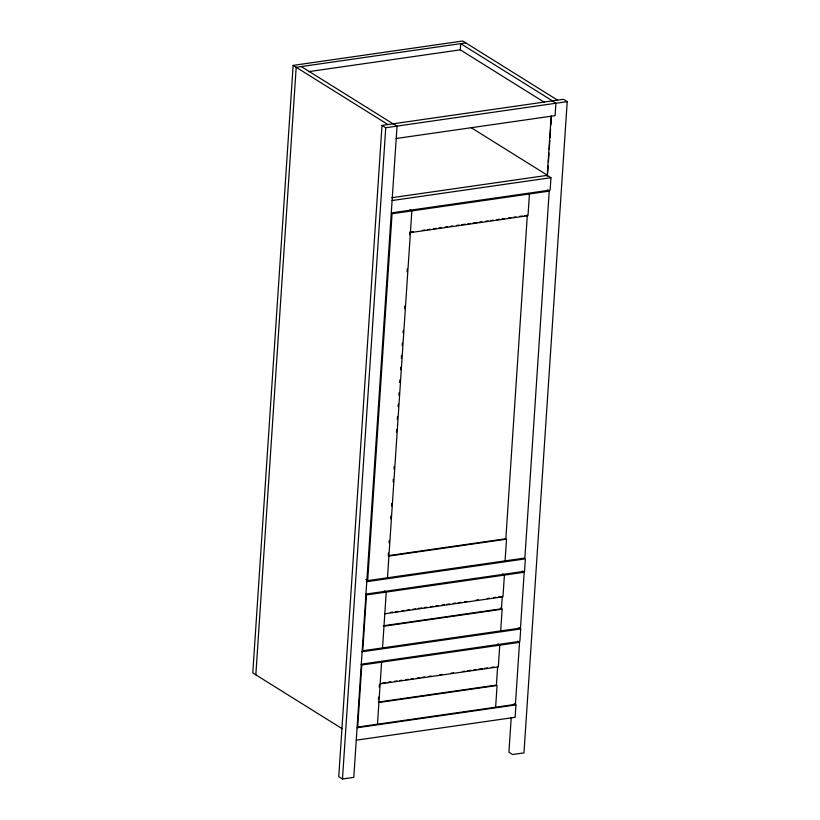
<?xml version="1.0" encoding="UTF-8"?>
<svg xmlns="http://www.w3.org/2000/svg" width="820" height="820" viewBox="0 0 820 820"><rect width="100%" height="100%" fill="white"/><g stroke="black" fill="none" stroke-linecap="round" stroke-linejoin="round"><path stroke-width="1.23" d="M557.549 100.153L462.746 41L293.14 65.395L252.785 672.943L342.196 728.724M255.83 674.85L296.184 67.291L465.791 42.896M511.208 717.726L508.923 752.196L512.643 754.523L523.959 752.893L567.214 101.618L563.483 99.292L382.007 125.398L338.752 776.673L342.473 779L353.779 777.37L397.044 126.095L393.313 123.769M342.473 779L385.738 127.725L382.007 125.398M367.688 580.632L392.062 213.743L549.226 191.132L524.861 558.02L367.688 580.632L365.833 579.463M378.399 699.593L378.563 697.113M379.229 687.191L379.393 684.71M388.413 553.1L388.239 555.653L505.837 538.74L527.322 215.27L524.79 215.629M389.09 542.912L389.254 540.37M390.699 518.722L390.863 516.169M391.54 505.981L391.714 503.439M393.149 481.791L393.323 479.239M394 469.05L394.164 466.508M396.449 432.119L396.613 429.577M397.29 419.389L397.464 416.837M398.141 406.648L398.305 404.106M398.899 395.189L399.073 392.647M399.75 382.458L399.914 379.906M400.59 369.717L400.765 367.175M401.349 358.258L401.523 355.706M402.2 345.527L402.374 342.975M403.05 332.787L403.214 330.245M404.649 308.587L404.824 306.044M407.109 271.656L407.273 269.114M409.559 234.725L409.723 232.183M377.477 724.203L381.597 662.181M382.54 647.913L386.251 592.091L384.385 590.923M387.481 577.782L411.845 210.894L409.99 209.735M460.286 50.02L460.707 43.634L552.465 100.88M497.637 666.465L496.397 685.079L378.235 702.074M502.291 596.376L501.461 608.788L383.309 625.783M505.069 560.87L506.514 539.16L388.916 556.073M529.443 193.981L527.998 215.691L410.41 232.603M495.628 707.209L497.074 685.499L378.912 702.494M500.702 630.918L502.137 609.209L500.282 608.05M547.176 176.269L551.163 116.245M547.627 173.635L548.139 165.978M548.395 162.145L548.99 153.217M549.246 149.383L549.841 140.446M550.005 137.893L550.599 128.965M550.855 125.132L551.45 116.194M519.542 642.337L515.421 704.359L357.684 727.053L361.804 665.02L519.542 642.337L517.676 641.178M524.195 572.247L520.485 628.069L362.758 650.762L366.458 594.93L524.195 572.247L522.33 571.089M518.845 627.802L520.71 628.96L519.88 641.363L361.015 664.22M514.078 703.745L515.944 704.903L515.124 717.305L356.259 740.163M547.237 175.357L550.958 177.673L550.138 190.086L391.273 212.933M308.453 71.678L460.297 49.835L544.5 102.367M385.738 127.725L567.214 101.618M396.214 138.498L555.078 115.651L555.909 103.248L552.178 100.921M391.888 197.702L547.524 175.316L470.875 127.489M392.093 200.531L550.958 177.673M410.994 231.998L413.526 231.64M422.372 230.358L424.904 230M427.435 229.631L429.957 229.272M433.749 228.729L436.281 228.36M438.813 228.001L441.334 227.632M445.137 227.089L447.658 226.73M450.19 226.361L452.722 226.002M456.514 225.449L459.046 225.09M461.568 224.721L465.36 224.178M467.892 223.819L470.424 223.45M472.955 223.091L476.748 222.538M479.269 222.179L481.801 221.81M485.594 221.267L488.125 220.908M490.657 220.539L493.179 220.18M496.971 219.637L499.503 219.268M502.035 218.909L504.566 218.54M508.359 217.997L510.88 217.628M513.412 217.269L515.944 216.9M519.736 216.357L522.268 215.998M366.499 581.718L525.364 558.871L524.544 571.274L365.679 594.131M390.412 612.468L392.923 612.109M395.445 611.751L397.956 611.382M401.728 610.849L404.239 610.48M406.751 610.121L409.272 609.762M413.044 609.219L415.555 608.86M418.067 608.491L421.839 607.948M424.35 607.589L426.871 607.23M430.643 606.687L433.155 606.328M435.666 605.959L438.177 605.601M441.949 605.057L444.471 604.699M446.982 604.34L449.493 603.971M453.265 603.428L455.776 603.069M458.298 602.71L460.809 602.341M464.581 601.808L467.092 601.439M475.887 600.178L478.408 599.82M487.203 598.549L489.714 598.19M493.486 597.647L496.008 597.288M498.519 596.919L501.03 596.56M384.805 613.801L502.967 596.806L504.402 575.097L502.547 573.928M383.985 626.203L502.137 609.209M361.845 651.808L520.71 628.96M381.987 683.101L385.759 682.558M388.27 682.199L390.791 681.84M394.553 681.297L397.075 680.938M399.586 680.569L402.097 680.21M405.869 679.667L408.38 679.308M410.902 678.95L413.413 678.581M417.185 678.037L419.696 677.679M422.208 677.32L424.729 676.961M428.501 676.418L431.012 676.049M439.807 674.788L442.328 674.429M451.123 673.159L453.634 672.8M462.439 671.529L464.95 671.17M467.461 670.811L471.233 670.268M473.745 669.909L476.266 669.54M478.777 669.181L482.549 668.638M485.061 668.279L487.572 667.921M491.344 667.377L493.865 667.008M380.152 683.89L498.314 666.896L499.749 645.186L497.894 644.018M357.079 727.75L515.944 704.903M547.37 189.973L549.226 191.132M301.278 66.563L393.036 123.81M293.14 65.395L387.942 124.548"/></g></svg>
